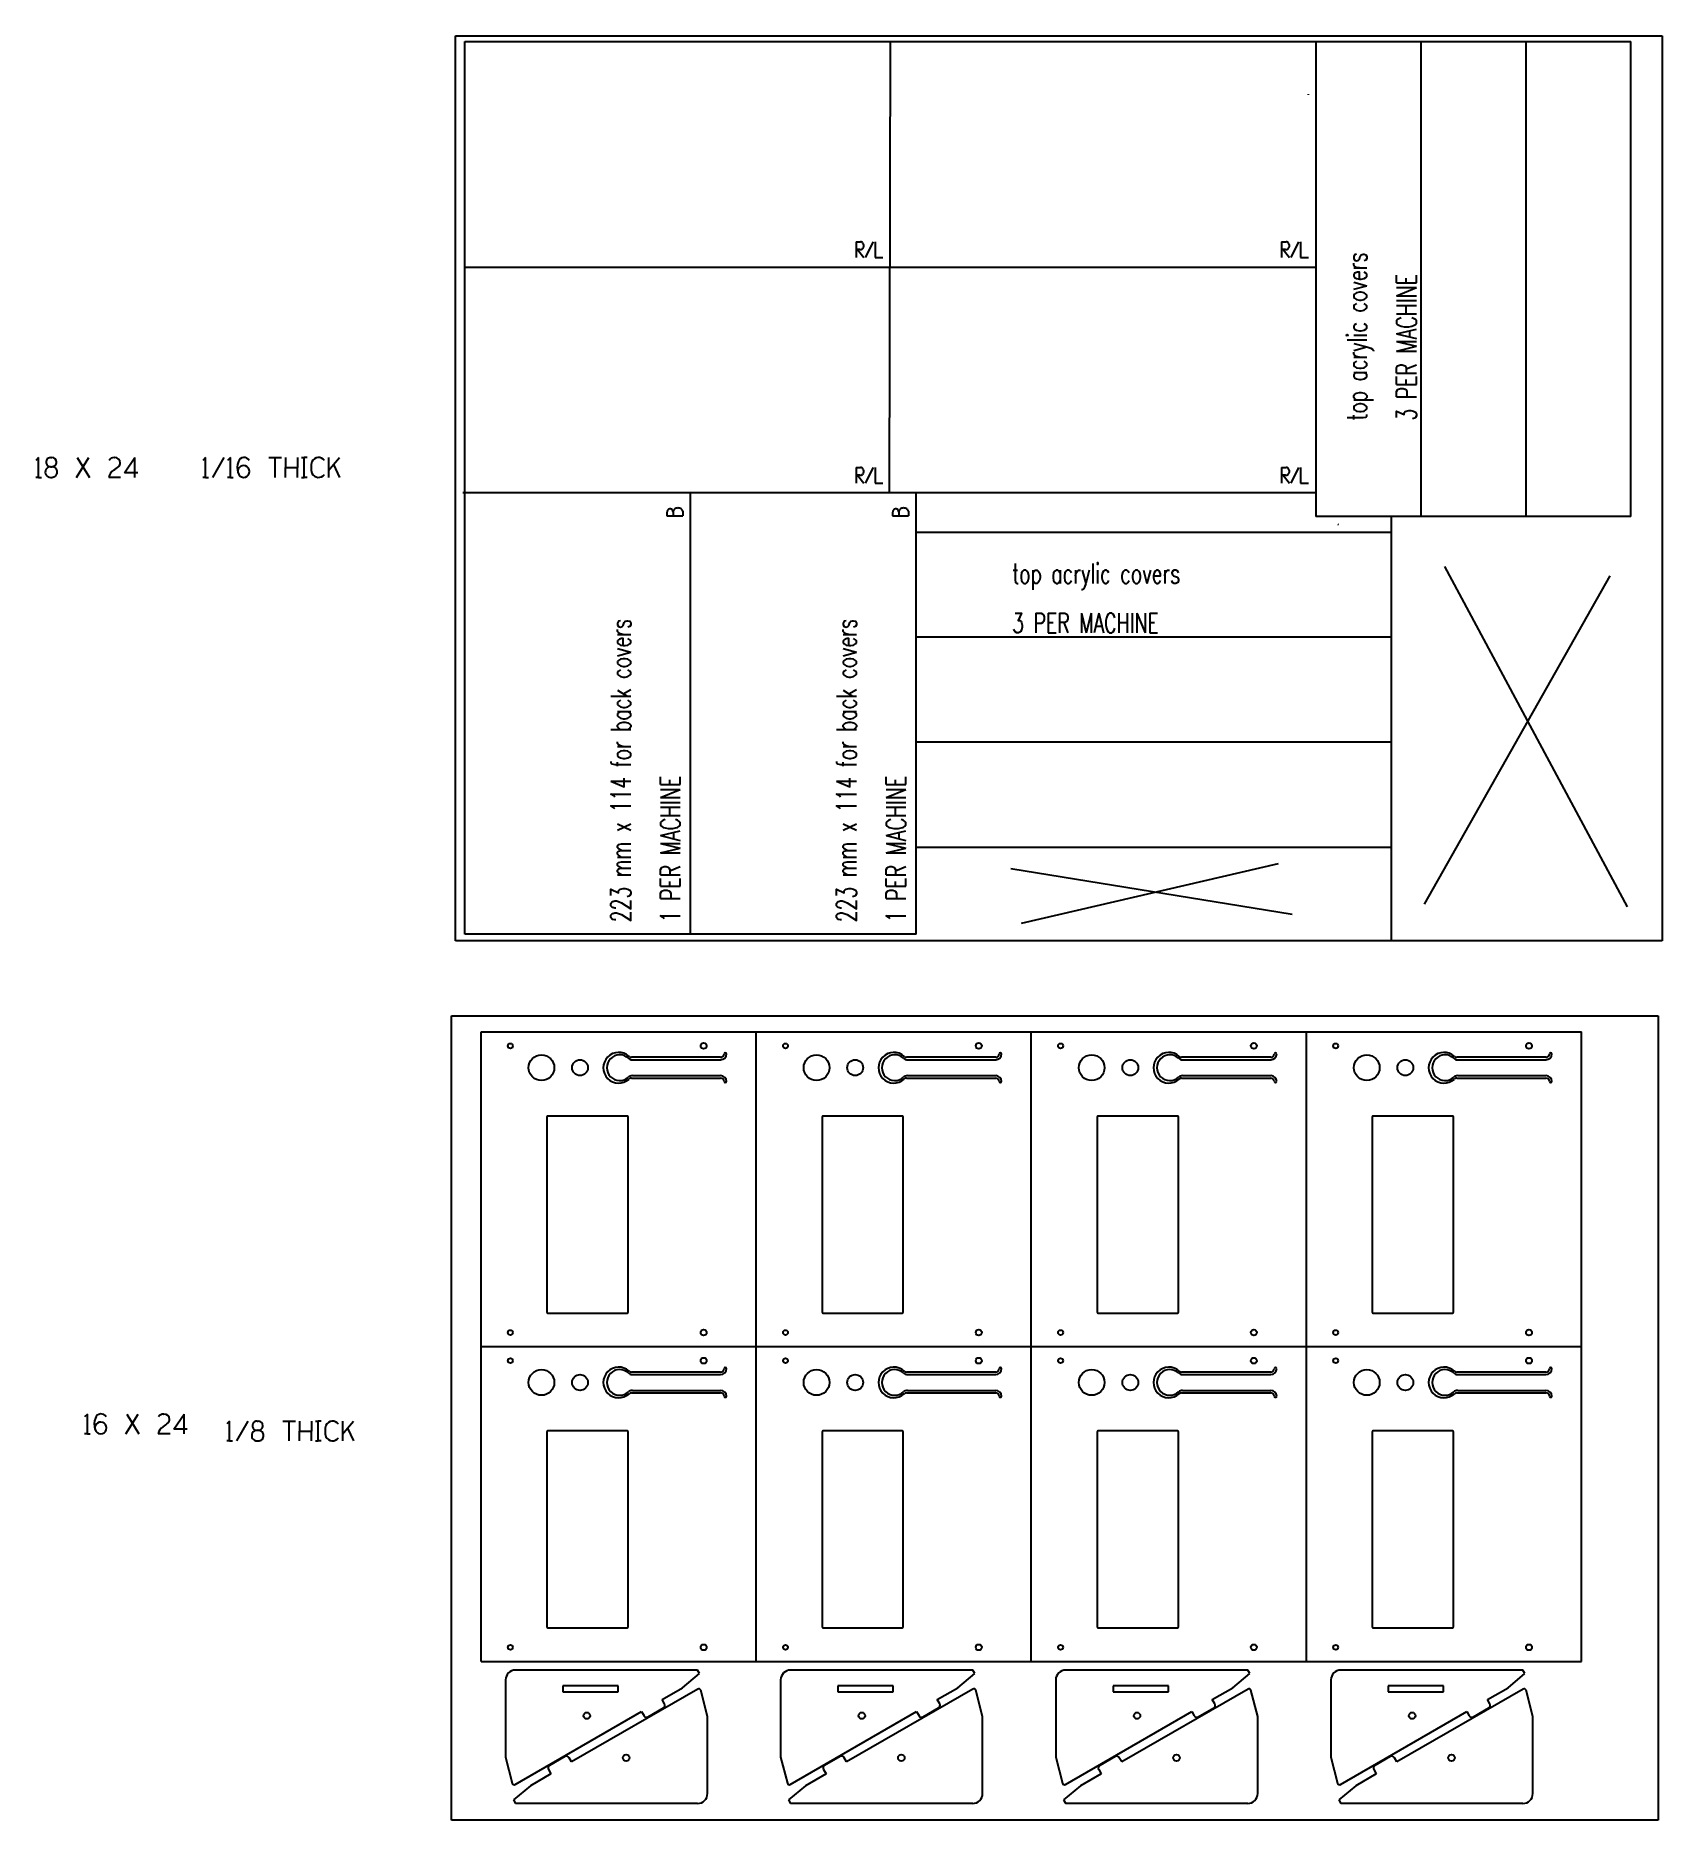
# Model space of a CAD drawing. Header units: inches. Extents: x 1093 to 1915, y 476 to 1377.
import ezdxf

# ---------------------------------------------------------------- set-up
doc = ezdxf.new("R2010")
doc.units = ezdxf.units.IN
doc.header["$MEASUREMENT"] = 0
doc.linetypes.add('Continuous2', pattern=[0])
doc.layers.add('68351 TABLE', color=1, linetype='Continuous')
doc.styles.add('MCStick_A0.700000_S0.000000', font='Simplex', dxfattribs={"width": 0.7})

msp = doc.modelspace()

# ---------------------------------------------------------------- linework, layer by layer
at = {"color": 5, "linetype": 'Continuous2', "lineweight": -3, "true_color": 0x0000ff}
for p, q in [((1524.3, 1146.23), (1524.8, 1374.23)), ((1309.8, 1260.23), (1739.8, 1260.23)), ((1423.8, 923.23), (1423.8, 1146.23))]:
    msp.add_line(p, q, dxfattribs=at)
at = {"color": 2, "linetype": 'Continuous2', "lineweight": -3, "true_color": 0xffff00}
for p, q in [((1094.43, 1164.04), (1093, 1162.61)), ((1094.43, 1154.04), (1094.43, 1164.04)), ((1100.53, 1164.04), (1101.18, 1164.04)), ((1113.57, 1154.04), (1119.78, 1164.04)), ((1114, 1164.04), (1120.21, 1154.04)), ((1132.62, 1164.04), (1132.84, 1164.04)), ((1137.91, 1156.4), (1143.08, 1164.04)), ((1143.08, 1154.04), (1143.08, 1164.04)), ((1178.83, 1164.04), (1177.41, 1162.61)), ((1178.83, 1154.04), (1178.83, 1164.04)), ((1187.98, 1164.04), (1182.26, 1154.04)), ((1191.41, 1164.04), (1189.98, 1162.61)), ((1191.41, 1154.04), (1191.41, 1164.04)), ((1210.78, 1164.04), (1213.97, 1164.04)), ((1213.97, 1154.04), (1213.97, 1164.04)), ((1213.97, 1164.04), (1217.17, 1164.04)), ((1219.17, 1164.04), (1219.17, 1159.04)), ((1225.24, 1164.04), (1225.24, 1159.04)), ((1227.24, 1164.04), (1228.67, 1164.04)), ((1228.67, 1154.04), (1228.67, 1164.04)), ((1230.1, 1164.04), (1228.67, 1164.04)), ((1240.91, 1164.04), (1240.91, 1157.51)), ((1243.43, 1160.45), (1246.5, 1164.04)), ((1094.43, 1154.04), (1093, 1154.04)), ((1094.43, 1154.04), (1095.86, 1154.04)), ((1100.53, 1159.4), (1101.18, 1159.4)), ((1100.53, 1154.04), (1101.18, 1154.04)), ((1135.91, 1154.04), (1129.93, 1154.04)), ((1144.55, 1156.4), (1137.91, 1156.4)), ((1178.83, 1154.04), (1177.41, 1154.04)), ((1178.83, 1154.04), (1180.26, 1154.04)), ((1191.41, 1154.04), (1189.98, 1154.04)), ((1191.41, 1154.04), (1192.83, 1154.04)), ((1219.17, 1159.04), (1225.24, 1159.04)), ((1219.17, 1154.04), (1219.17, 1159.04)), ((1225.24, 1154.04), (1225.24, 1159.04)), ((1227.24, 1154.04), (1228.67, 1154.04)), ((1230.1, 1154.04), (1228.67, 1154.04)), ((1240.91, 1157.51), (1243.43, 1160.45)), ((1240.91, 1157.51), (1240.91, 1154.04)), ((1243.43, 1160.45), (1246.5, 1154.04)), ((1804.78, 1109.05), (1897.06, 937.05)), ((1794.63, 938.5), (1888.36, 1104.22)), ((1585.67, 956.38), (1727.83, 933.39)), ((1591, 928.8), (1720.79, 959.05)), ((1303.14, 882.02), (1912.74, 882.02)), ((1303.14, 475.62), (1303.14, 882.02)), ((1912.74, 882.02), (1912.74, 475.62)), ((1119.16, 680.86), (1117.73, 679.43)), ((1119.16, 670.86), (1119.16, 680.86)), ((1138.54, 670.86), (1144.75, 680.86)), ((1138.96, 680.86), (1145.18, 670.86)), ((1157.58, 680.86), (1157.8, 680.86)), ((1162.87, 673.22), (1168.05, 680.86)), ((1168.05, 670.86), (1168.05, 680.86)), ((1190.99, 677.27), (1189.56, 675.84)), ((1190.99, 667.27), (1190.99, 677.27)), ((1200.13, 677.27), (1194.42, 667.27)), ((1204.81, 677.27), (1205.45, 677.27)), ((1217.85, 677.27), (1221.04, 677.27)), ((1221.04, 667.27), (1221.04, 677.27)), ((1221.04, 677.27), (1224.24, 677.27)), ((1226.24, 677.27), (1226.24, 672.27)), ((1232.31, 677.27), (1232.31, 672.27)), ((1234.31, 677.27), (1235.74, 677.27)), ((1235.74, 667.27), (1235.74, 677.27)), ((1237.17, 677.27), (1235.74, 677.27)), ((1247.97, 677.27), (1247.97, 670.75)), ((1250.49, 673.69), (1253.57, 677.27)), ((1119.16, 670.86), (1117.73, 670.86)), ((1119.16, 670.86), (1120.59, 670.86)), ((1160.87, 670.86), (1154.89, 670.86)), ((1169.51, 673.22), (1162.87, 673.22)), ((1190.99, 667.27), (1189.56, 667.27)), ((1190.99, 667.27), (1192.42, 667.27)), ((1204.81, 672.63), (1205.45, 672.63)), ((1204.81, 667.27), (1205.45, 667.27)), ((1226.24, 672.27), (1232.31, 672.27)), ((1226.24, 667.27), (1226.24, 672.27)), ((1232.31, 667.27), (1232.31, 672.27)), ((1234.31, 667.27), (1235.74, 667.27)), ((1237.17, 667.27), (1235.74, 667.27)), ((1247.97, 670.75), (1250.49, 673.69)), ((1247.97, 670.75), (1247.97, 667.27)), ((1250.49, 673.69), (1253.57, 667.27)), ((1912.74, 475.62), (1303.14, 475.62))]:
    msp.add_line(p, q, dxfattribs=at)
at = {"color": 1, "linetype": 'Continuous2', "lineweight": -3, "true_color": 0xff0000}
msp.add_line((1537.8, 923.23), (1537.8, 1146.23), dxfattribs=at)
at = {"color": 3, "linetype": 'Continuous2', "lineweight": -3, "true_color": 0x00ff00}
for p, q in [((1419.89, 1136.93), (1419.92, 1134.58)), ((1533.89, 1136.93), (1533.92, 1134.58))]:
    msp.add_line(p, q, dxfattribs=at)
at = {"color": 2, "linetype": 'Continuous2', "lineweight": -3, "true_color": 0xffff00}
for centre, radius, start, end in [((1100.53, 1161.72), 2.32, 117.5491, 270), ((1100.53, 1161.72), 2.32, 90, 117.5491), ((1101.18, 1161.72), 2.32, 0, 90), ((1132.62, 1161.18), 2.86, 90, 150), ((1132.84, 1161.18), 2.86, 2.57598, 90), ((1198.23, 1161.09), 2.97, 29.30745, 162.098), ((1235.92, 1160.38), 3.68, 35.68003, 155.61317), ((1100.53, 1156.72), 2.68, 90.00001, 214.6857), ((1100.53, 1156.72), 2.68, 214.6857, 270), ((1101.18, 1161.72), 2.32, 270, 0.00001), ((1101.18, 1156.72), 2.68, 0, 90.00001), ((1101.18, 1156.72), 2.68, 270, 0.00001), ((1134.7, 1153.37), 4.82, 118.7445, 172.04499), ((1119.51, 1177.53), 23.73, 302.86892, 310.61461), ((1132.84, 1161.44), 2.86, 317.7751, 357.42418), ((1203.74, 1158.86), 8.91, 159.29413, 196.70587), ((1198.09, 1157), 2.97, 342.26611, 193.73389), ((1198.09, 1157.01), 2.97, 193.90202, 342.09798), ((1241.01, 1159.04), 8.91, 161.29413, 198.70587), ((1235.92, 1157.7), 3.68, 204.38684, 324.32), ((1131.49, 675.68), 8.91, 159.29413, 196.70587), ((1125.85, 673.83), 2.97, 342.26611, 193.73389), ((1125.99, 677.92), 2.97, 29.30745, 162.098), ((1157.58, 678.01), 2.86, 90, 150), ((1144.47, 694.35), 23.73, 302.86892, 310.61461), ((1157.8, 678.01), 2.86, 2.57598, 90), ((1157.8, 678.26), 2.86, 317.7751, 357.42418), ((1204.81, 674.95), 2.32, 117.5491, 270), ((1204.81, 674.95), 2.32, 90, 117.5491), ((1205.45, 674.95), 2.32, 0, 90), ((1242.99, 673.61), 3.68, 35.68003, 155.61317), ((1125.85, 673.84), 2.97, 193.90202, 342.09798), ((1159.67, 670.2), 4.82, 118.7445, 172.04499), ((1204.81, 669.95), 2.68, 90.00001, 214.6857), ((1204.81, 669.95), 2.68, 214.6857, 270), ((1205.45, 674.95), 2.32, 270, 0.00001), ((1205.45, 669.95), 2.68, 0, 90.00001), ((1205.45, 669.95), 2.68, 270, 0.00001), ((1248.08, 672.27), 8.91, 161.29413, 198.70587), ((1242.99, 670.93), 3.68, 204.38684, 324.32)]:
    msp.add_arc(centre, radius, start, end, dxfattribs=at)
at = {"layer": '68351 TABLE', "color": 2, "linetype": 'Continuous2', "lineweight": -3, "true_color": 0xffff00}
for p, q in [((1305.17, 1377.14), (1914.77, 1377.14)), ((1305.17, 919.94), (1305.17, 1377.14)), ((1914.77, 1377.14), (1914.77, 919.94)), ((1914.77, 919.94), (1305.17, 919.94))]:
    msp.add_line(p, q, dxfattribs=at)
at = {"layer": '68351 TABLE', "color": 1, "linetype": 'Continuous2', "lineweight": -3, "true_color": 0xff0000}
for p, q in [((1309.8, 923.23), (1309.8, 1374.23)), ((1309.8, 1374.23), (1898.8, 1374.23)), ((1898.8, 1134.23), (1898.8, 1374.23)), ((1739.8, 1146.23), (1308.8, 1146.23)), ((1898.8, 1134.23), (1739.8, 1134.23)), ((1777.8, 1134.23), (1777.8, 919.94)), ((1537.8, 923.23), (1309.8, 923.23)), ((1318.01, 873.91), (1873.96, 873.91)), ((1318.01, 555.91), (1318.01, 873.91)), ((1457, 555.91), (1457, 873.91)), ((1595.98, 555.91), (1595.98, 873.91)), ((1734.97, 555.91), (1734.97, 873.91)), ((1873.96, 555.91), (1873.96, 873.91)), ((1318.01, 714.91), (1873.96, 714.91)), ((1318.01, 555.91), (1873.96, 555.91)), ((1427.38, 551.55), (1335.38, 551.55)), ((1428.41, 549.77), (1427.38, 551.55)), ((1566.36, 551.55), (1474.36, 551.55)), ((1567.39, 549.77), (1566.36, 551.55)), ((1705.35, 551.55), (1613.35, 551.55)), ((1706.38, 549.77), (1705.35, 551.55)), ((1844.34, 551.55), (1752.34, 551.55)), ((1845.37, 549.77), (1844.34, 551.55)), ((1330.38, 546.55), (1330.38, 507.55)), ((1427.5, 541.93), (1363.69, 505.08)), ((1409.46, 536.59), (1419.85, 542.59)), ((1419.85, 542.59), (1428.41, 549.77)), ((1432.38, 528.12), (1428.97, 541.31)), ((1469.36, 546.55), (1469.36, 507.55)), ((1566.49, 541.93), (1502.67, 505.08)), ((1548.44, 536.59), (1558.84, 542.59)), ((1558.84, 542.59), (1567.39, 549.77)), ((1571.36, 528.12), (1567.95, 541.31)), ((1608.35, 546.55), (1608.35, 507.55)), ((1705.47, 541.93), (1641.66, 505.08)), ((1687.43, 536.59), (1697.82, 542.59)), ((1697.82, 542.59), (1706.38, 549.77)), ((1710.35, 528.12), (1706.94, 541.31)), ((1747.34, 546.55), (1747.34, 507.55)), ((1844.46, 541.93), (1780.65, 505.08)), ((1826.42, 536.59), (1836.81, 542.59)), ((1836.81, 542.59), (1845.37, 549.77)), ((1849.34, 528.12), (1845.93, 541.31)), ((1402.36, 527.87), (1410.16, 532.37)), ((1410.71, 534.42), (1409.46, 536.59)), ((1541.35, 527.87), (1549.14, 532.37)), ((1549.69, 534.42), (1548.44, 536.59)), ((1680.34, 527.87), (1688.13, 532.37)), ((1688.68, 534.42), (1687.43, 536.59)), ((1819.32, 527.87), (1827.12, 532.37)), ((1827.67, 534.42), (1826.42, 536.59)), ((1335.25, 493.74), (1399.07, 530.59)), ((1399.07, 530.59), (1400.32, 528.42)), ((1432.38, 489.12), (1432.38, 528.12)), ((1474.24, 493.74), (1538.05, 530.59)), ((1538.05, 530.59), (1539.3, 528.42)), ((1571.36, 489.12), (1571.36, 528.12)), ((1613.23, 493.74), (1677.04, 530.59)), ((1677.04, 530.59), (1678.29, 528.42)), ((1710.35, 489.12), (1710.35, 528.12)), ((1752.21, 493.74), (1816.02, 530.59)), ((1816.02, 530.59), (1817.27, 528.42)), ((1849.34, 489.12), (1849.34, 528.12)), ((1330.38, 507.55), (1333.78, 494.36)), ((1360.39, 507.8), (1352.59, 503.3)), ((1363.69, 505.08), (1362.44, 507.25)), ((1469.36, 507.55), (1472.77, 494.36)), ((1499.37, 507.8), (1491.58, 503.3)), ((1502.67, 505.08), (1501.42, 507.25)), ((1608.35, 507.55), (1611.76, 494.36)), ((1638.36, 507.8), (1630.57, 503.3)), ((1641.66, 505.08), (1640.41, 507.25)), ((1747.34, 507.55), (1750.74, 494.36)), ((1777.35, 507.8), (1769.55, 503.3)), ((1780.65, 505.08), (1779.4, 507.25)), ((1353.29, 499.08), (1342.9, 493.08)), ((1352.04, 501.25), (1353.29, 499.08)), ((1492.28, 499.08), (1481.89, 493.08)), ((1491.03, 501.25), (1492.28, 499.08)), ((1631.27, 499.08), (1620.87, 493.08)), ((1630.02, 501.25), (1631.27, 499.08)), ((1770.25, 499.08), (1759.86, 493.08)), ((1769, 501.25), (1770.25, 499.08)), ((1342.9, 493.08), (1334.35, 485.91)), ((1481.89, 493.08), (1473.33, 485.91)), ((1620.87, 493.08), (1612.32, 485.91)), ((1759.86, 493.08), (1751.3, 485.91)), ((1334.35, 485.91), (1335.38, 484.12)), ((1427.38, 484.12), (1335.38, 484.12)), ((1473.33, 485.91), (1474.36, 484.12)), ((1566.36, 484.12), (1474.36, 484.12)), ((1612.32, 485.91), (1613.35, 484.12)), ((1705.35, 484.12), (1613.35, 484.12)), ((1751.3, 485.91), (1752.34, 484.12)), ((1844.34, 484.12), (1752.34, 484.12))]:
    msp.add_line(p, q, dxfattribs=at)
at = {"layer": '68351 TABLE', "color": 5, "linetype": 'Continuous2', "lineweight": -3, "true_color": 0x0000ff}
for p, q in [((1739.8, 1374.23), (1739.8, 1134.23)), ((1792.8, 1374.23), (1792.8, 1134.23)), ((1845.8, 1374.23), (1845.8, 1134.23)), ((1777.8, 1126.23), (1537.8, 1126.23)), ((1777.8, 1073.23), (1537.8, 1073.23)), ((1777.8, 1020.23), (1537.8, 1020.23)), ((1537.8, 967.23), (1777.8, 967.23)), ((1439, 861.06), (1393.93, 861.06)), ((1394.43, 859.81), (1439, 859.81)), ((1577.98, 861.06), (1532.92, 861.06)), ((1533.42, 859.81), (1577.98, 859.81)), ((1716.97, 861.06), (1671.91, 861.06)), ((1672.41, 859.81), (1716.97, 859.81)), ((1855.96, 861.06), (1810.89, 861.06)), ((1811.39, 859.81), (1855.96, 859.81)), ((1393.93, 850.56), (1439, 850.56)), ((1394.43, 851.81), (1439, 851.81)), ((1532.92, 850.56), (1577.98, 850.56)), ((1533.42, 851.81), (1577.98, 851.81)), ((1671.91, 850.56), (1716.97, 850.56)), ((1672.41, 851.81), (1716.97, 851.81)), ((1810.89, 850.56), (1855.96, 850.56)), ((1811.39, 851.81), (1855.96, 851.81)), ((1351.31, 830.91), (1351.31, 732.31)), ((1391.81, 831.41), (1351.81, 831.41)), ((1392.31, 732.31), (1392.31, 830.91)), ((1490.3, 830.91), (1490.3, 732.31)), ((1530.8, 831.41), (1490.8, 831.41)), ((1531.3, 732.31), (1531.3, 830.91)), ((1629.28, 830.91), (1629.28, 732.31)), ((1669.78, 831.41), (1629.78, 831.41)), ((1670.28, 732.31), (1670.28, 830.91)), ((1768.27, 830.91), (1768.27, 732.31)), ((1808.77, 831.41), (1768.77, 831.41)), ((1809.27, 732.31), (1809.27, 830.91)), ((1351.81, 731.81), (1391.81, 731.81)), ((1490.8, 731.81), (1530.8, 731.81)), ((1629.78, 731.81), (1669.78, 731.81)), ((1768.77, 731.81), (1808.77, 731.81)), ((1439, 702.06), (1393.93, 702.06)), ((1394.43, 700.81), (1439, 700.81)), ((1577.98, 702.06), (1532.92, 702.06)), ((1533.42, 700.81), (1577.98, 700.81)), ((1716.97, 702.06), (1671.91, 702.06)), ((1672.41, 700.81), (1716.97, 700.81)), ((1855.96, 702.06), (1810.89, 702.06)), ((1811.39, 700.81), (1855.96, 700.81)), ((1393.93, 691.56), (1439, 691.56)), ((1394.43, 692.81), (1439, 692.81)), ((1532.92, 691.56), (1577.98, 691.56)), ((1533.42, 692.81), (1577.98, 692.81)), ((1671.91, 691.56), (1716.97, 691.56)), ((1672.41, 692.81), (1716.97, 692.81)), ((1810.89, 691.56), (1855.96, 691.56)), ((1811.39, 692.81), (1855.96, 692.81)), ((1351.31, 671.91), (1351.31, 573.31)), ((1391.81, 672.41), (1351.81, 672.41)), ((1392.31, 573.31), (1392.31, 671.91)), ((1490.3, 671.91), (1490.3, 573.31)), ((1530.8, 672.41), (1490.8, 672.41)), ((1531.3, 573.31), (1531.3, 671.91)), ((1629.28, 671.91), (1629.28, 573.31)), ((1669.78, 672.41), (1629.78, 672.41)), ((1670.28, 573.31), (1670.28, 671.91)), ((1768.27, 671.91), (1768.27, 573.31)), ((1808.77, 672.41), (1768.77, 672.41)), ((1809.27, 573.31), (1809.27, 671.91)), ((1351.81, 572.81), (1391.81, 572.81)), ((1490.8, 572.81), (1530.8, 572.81)), ((1629.78, 572.81), (1669.78, 572.81)), ((1768.77, 572.81), (1808.77, 572.81)), ((1387.29, 543.55), (1359.29, 543.55)), ((1359.29, 543.55), (1359.29, 540.49)), ((1387.29, 540.49), (1387.29, 543.55)), ((1498.27, 543.55), (1498.27, 540.49)), ((1526.27, 543.55), (1498.27, 543.55)), ((1526.27, 540.49), (1526.27, 543.55)), ((1637.26, 543.55), (1637.26, 540.49)), ((1665.26, 543.55), (1637.26, 543.55)), ((1665.26, 540.49), (1665.26, 543.55)), ((1776.25, 543.55), (1776.25, 540.49)), ((1804.25, 543.55), (1776.25, 543.55)), ((1804.25, 540.49), (1804.25, 543.55)), ((1359.29, 540.49), (1387.29, 540.49)), ((1498.27, 540.49), (1526.27, 540.49)), ((1637.26, 540.49), (1665.26, 540.49)), ((1776.25, 540.49), (1804.25, 540.49))]:
    msp.add_line(p, q, dxfattribs=at)
at = {"layer": '68351 TABLE', "color": 3, "linetype": 'Continuous2', "lineweight": -3, "true_color": 0x00ff00}
for p, q in [((1735.92, 1347.55), (1735.89, 1347.21)), ((1507.42, 1273.06), (1509.43, 1273.06)), ((1507.42, 1273.06), (1507.42, 1265.06)), ((1509.43, 1273.06), (1509.77, 1273.02)), ((1510.1, 1272.94), (1509.77, 1273.02)), ((1510.41, 1272.79), (1510.1, 1272.94)), ((1510.7, 1272.6), (1510.41, 1272.79)), ((1510.95, 1272.33), (1510.7, 1272.6)), ((1511.15, 1272.06), (1510.95, 1272.33)), ((1511.29, 1271.75), (1511.15, 1272.06)), ((1511.39, 1271.4), (1511.29, 1271.75)), ((1511.42, 1271.06), (1511.39, 1271.4)), ((1512.22, 1265.06), (1516.22, 1273.06)), ((1517.02, 1273.06), (1517.02, 1265.06)), ((1722.42, 1273.06), (1724.43, 1273.06)), ((1722.42, 1273.06), (1722.42, 1265.06)), ((1724.43, 1273.06), (1724.77, 1273.02)), ((1725.1, 1272.94), (1724.77, 1273.02)), ((1725.41, 1272.79), (1725.1, 1272.94)), ((1725.7, 1272.6), (1725.41, 1272.79)), ((1725.95, 1272.33), (1725.7, 1272.6)), ((1726.15, 1272.06), (1725.95, 1272.33)), ((1726.29, 1271.75), (1726.15, 1272.06)), ((1726.39, 1271.4), (1726.29, 1271.75)), ((1726.42, 1271.06), (1726.39, 1271.4)), ((1727.22, 1265.06), (1731.22, 1273.06)), ((1732.02, 1273.06), (1732.02, 1265.06)), ((1509.41, 1269.06), (1507.42, 1269.06)), ((1508.22, 1269.06), (1511.42, 1265.06)), ((1509.41, 1269.06), (1509.77, 1269.1)), ((1509.77, 1269.1), (1510.1, 1269.17)), ((1510.1, 1269.17), (1510.41, 1269.33)), ((1510.41, 1269.33), (1510.7, 1269.52)), ((1510.7, 1269.52), (1510.95, 1269.79)), ((1510.95, 1269.79), (1511.15, 1270.06)), ((1511.15, 1270.06), (1511.29, 1270.37)), ((1511.29, 1270.37), (1511.39, 1270.71)), ((1511.39, 1270.71), (1511.42, 1271.06)), ((1517.02, 1265.06), (1521.02, 1265.06)), ((1724.41, 1269.06), (1722.42, 1269.06)), ((1723.22, 1269.06), (1726.42, 1265.06)), ((1724.41, 1269.06), (1724.77, 1269.1)), ((1724.77, 1269.1), (1725.1, 1269.17)), ((1725.1, 1269.17), (1725.41, 1269.33)), ((1725.41, 1269.33), (1725.7, 1269.52)), ((1725.7, 1269.52), (1725.95, 1269.79)), ((1725.95, 1269.79), (1726.15, 1270.06)), ((1726.15, 1270.06), (1726.29, 1270.37)), ((1726.29, 1270.37), (1726.39, 1270.71)), ((1726.39, 1270.71), (1726.42, 1271.06)), ((1732.02, 1265.06), (1736.02, 1265.06)), ((1507.42, 1159.06), (1509.43, 1159.06)), ((1507.42, 1159.06), (1507.42, 1151.06)), ((1509.41, 1155.06), (1507.42, 1155.06)), ((1508.22, 1155.06), (1511.42, 1151.06)), ((1509.41, 1155.06), (1509.77, 1155.1)), ((1509.43, 1159.06), (1509.77, 1159.02)), ((1510.1, 1158.94), (1509.77, 1159.02)), ((1509.77, 1155.1), (1510.1, 1155.17)), ((1510.41, 1158.79), (1510.1, 1158.94)), ((1510.1, 1155.17), (1510.41, 1155.33)), ((1510.7, 1158.6), (1510.41, 1158.79)), ((1510.41, 1155.33), (1510.7, 1155.52)), ((1510.95, 1158.33), (1510.7, 1158.6)), ((1510.7, 1155.52), (1510.95, 1155.79)), ((1511.15, 1158.06), (1510.95, 1158.33)), ((1510.95, 1155.79), (1511.15, 1156.06)), ((1511.29, 1157.75), (1511.15, 1158.06)), ((1511.15, 1156.06), (1511.29, 1156.37)), ((1511.39, 1157.4), (1511.29, 1157.75)), ((1511.29, 1156.37), (1511.39, 1156.71)), ((1511.42, 1157.06), (1511.39, 1157.4)), ((1511.39, 1156.71), (1511.42, 1157.06)), ((1512.22, 1151.06), (1516.22, 1159.06)), ((1517.02, 1159.06), (1517.02, 1151.06)), ((1722.42, 1159.06), (1724.43, 1159.06)), ((1722.42, 1159.06), (1722.42, 1151.06)), ((1724.41, 1155.06), (1722.42, 1155.06)), ((1723.22, 1155.06), (1726.42, 1151.06)), ((1724.41, 1155.06), (1724.77, 1155.1)), ((1724.43, 1159.06), (1724.77, 1159.02)), ((1725.1, 1158.94), (1724.77, 1159.02)), ((1724.77, 1155.1), (1725.1, 1155.17)), ((1725.41, 1158.79), (1725.1, 1158.94)), ((1725.1, 1155.17), (1725.41, 1155.33)), ((1725.7, 1158.6), (1725.41, 1158.79)), ((1725.41, 1155.33), (1725.7, 1155.52)), ((1725.95, 1158.33), (1725.7, 1158.6)), ((1725.7, 1155.52), (1725.95, 1155.79)), ((1726.15, 1158.06), (1725.95, 1158.33)), ((1725.95, 1155.79), (1726.15, 1156.06)), ((1726.29, 1157.75), (1726.15, 1158.06)), ((1726.15, 1156.06), (1726.29, 1156.37)), ((1726.39, 1157.4), (1726.29, 1157.75)), ((1726.29, 1156.37), (1726.39, 1156.71)), ((1726.42, 1157.06), (1726.39, 1157.4)), ((1726.39, 1156.71), (1726.42, 1157.06)), ((1727.22, 1151.06), (1731.22, 1159.06)), ((1732.02, 1159.06), (1732.02, 1151.06)), ((1517.02, 1151.06), (1521.02, 1151.06)), ((1732.02, 1151.06), (1736.02, 1151.06)), ((1411.96, 1136.66), (1411.92, 1136.37)), ((1411.92, 1136.37), (1411.92, 1134.58)), ((1412, 1136.96), (1411.96, 1136.66)), ((1412.12, 1137.24), (1412, 1136.96)), ((1412.27, 1137.5), (1412.12, 1137.24)), ((1412.46, 1137.72), (1412.27, 1137.5)), ((1412.69, 1137.9), (1412.46, 1137.72)), ((1412.96, 1138.03), (1412.69, 1137.9)), ((1413.19, 1138.11), (1412.96, 1138.03)), ((1413.46, 1138.14), (1413.19, 1138.11)), ((1413.77, 1138.11), (1413.46, 1138.14)), ((1414, 1138.03), (1413.77, 1138.11)), ((1414.27, 1137.9), (1414, 1138.03)), ((1414.5, 1137.72), (1414.27, 1137.9)), ((1414.69, 1137.5), (1414.5, 1137.72)), ((1414.85, 1137.24), (1414.69, 1137.5)), ((1414.96, 1136.96), (1414.85, 1137.24)), ((1415.04, 1136.57), (1414.96, 1136.96)), ((1415.08, 1136.93), (1415.04, 1136.57)), ((1415.04, 1136.59), (1415.04, 1134.58)), ((1415.19, 1137.26), (1415.08, 1136.93)), ((1415.39, 1137.57), (1415.19, 1137.26)), ((1415.62, 1137.86), (1415.39, 1137.57)), ((1415.92, 1138.11), (1415.62, 1137.86)), ((1416.27, 1138.31), (1415.92, 1138.11)), ((1416.65, 1138.45), (1416.27, 1138.31)), ((1417.04, 1138.55), (1416.65, 1138.45)), ((1417.46, 1138.58), (1417.04, 1138.55)), ((1417.92, 1138.55), (1417.46, 1138.58)), ((1418.31, 1138.45), (1417.92, 1138.55)), ((1418.69, 1138.31), (1418.31, 1138.45)), ((1419.04, 1138.11), (1418.69, 1138.31)), ((1419.35, 1137.86), (1419.04, 1138.11)), ((1419.58, 1137.57), (1419.35, 1137.86)), ((1419.77, 1137.26), (1419.58, 1137.57)), ((1419.89, 1136.93), (1419.77, 1137.26)), ((1525.96, 1136.66), (1525.92, 1136.37)), ((1525.92, 1136.37), (1525.92, 1134.58)), ((1526, 1136.96), (1525.96, 1136.66)), ((1526.12, 1137.24), (1526, 1136.96)), ((1526.27, 1137.5), (1526.12, 1137.24)), ((1526.46, 1137.72), (1526.27, 1137.5)), ((1526.69, 1137.9), (1526.46, 1137.72)), ((1526.96, 1138.03), (1526.69, 1137.9)), ((1527.19, 1138.11), (1526.96, 1138.03)), ((1527.46, 1138.14), (1527.19, 1138.11)), ((1527.77, 1138.11), (1527.46, 1138.14)), ((1528, 1138.03), (1527.77, 1138.11)), ((1528.27, 1137.9), (1528, 1138.03)), ((1528.5, 1137.72), (1528.27, 1137.9)), ((1528.69, 1137.5), (1528.5, 1137.72)), ((1528.85, 1137.24), (1528.69, 1137.5)), ((1528.96, 1136.96), (1528.85, 1137.24)), ((1529.04, 1136.57), (1528.96, 1136.96)), ((1529.08, 1136.93), (1529.04, 1136.57)), ((1529.04, 1136.59), (1529.04, 1134.58)), ((1529.19, 1137.26), (1529.08, 1136.93)), ((1529.39, 1137.57), (1529.19, 1137.26)), ((1529.62, 1137.86), (1529.39, 1137.57)), ((1529.92, 1138.11), (1529.62, 1137.86)), ((1530.27, 1138.31), (1529.92, 1138.11)), ((1530.65, 1138.45), (1530.27, 1138.31)), ((1531.04, 1138.55), (1530.65, 1138.45)), ((1531.46, 1138.58), (1531.04, 1138.55)), ((1531.92, 1138.55), (1531.46, 1138.58)), ((1532.31, 1138.45), (1531.92, 1138.55)), ((1532.69, 1138.31), (1532.31, 1138.45)), ((1533.04, 1138.11), (1532.69, 1138.31)), ((1533.35, 1137.86), (1533.04, 1138.11)), ((1533.58, 1137.57), (1533.35, 1137.86)), ((1533.77, 1137.26), (1533.58, 1137.57)), ((1533.89, 1136.93), (1533.77, 1137.26)), ((1411.92, 1134.58), (1419.92, 1134.58)), ((1525.92, 1134.58), (1533.92, 1134.58)), ((1751.12, 1130.1), (1750.78, 1130.14))]:
    msp.add_line(p, q, dxfattribs=at)
at = {"layer": '68351 TABLE', "color": 5, "linetype": 'Continuous2', "lineweight": -3, "true_color": 0x0000ff}
for centre, radius in [((1332.81, 866.81), 1.25), ((1430.45, 866.81), 1.5), ((1471.8, 866.81), 1.25), ((1569.43, 866.81), 1.5), ((1610.78, 866.81), 1.25), ((1708.42, 866.81), 1.5), ((1749.77, 866.81), 1.25), ((1847.41, 866.81), 1.5), ((1348.51, 855.81), 6.5), ((1368.01, 855.81), 4), ((1487.5, 855.81), 6.5), ((1507, 855.81), 4), ((1626.48, 855.81), 6.5), ((1645.98, 855.81), 4), ((1765.47, 855.81), 6.5), ((1784.97, 855.81), 4), ((1332.81, 722.01), 1.25), ((1430.45, 722.01), 1.5), ((1471.8, 722.01), 1.25), ((1569.43, 722.01), 1.5), ((1610.78, 722.01), 1.25), ((1708.42, 722.01), 1.5), ((1749.77, 722.01), 1.25), ((1847.41, 722.01), 1.5), ((1332.81, 707.81), 1.25), ((1348.51, 696.81), 6.5), ((1430.45, 707.81), 1.5), ((1471.8, 707.81), 1.25), ((1487.5, 696.81), 6.5), ((1569.43, 707.81), 1.5), ((1610.78, 707.81), 1.25), ((1626.48, 696.81), 6.5), ((1708.42, 707.81), 1.5), ((1749.77, 707.81), 1.25), ((1765.47, 696.81), 6.5), ((1847.41, 707.81), 1.5), ((1368.01, 696.81), 4), ((1507, 696.81), 4), ((1645.98, 696.81), 4), ((1784.97, 696.81), 4), ((1332.81, 563.01), 1.25), ((1430.45, 563.01), 1.5), ((1471.8, 563.01), 1.25), ((1569.43, 563.01), 1.5), ((1610.78, 563.01), 1.25), ((1708.42, 563.01), 1.5), ((1749.77, 563.01), 1.25), ((1847.41, 563.01), 1.5), ((1371.41, 528.48), 1.65), ((1510.4, 528.48), 1.65), ((1649.39, 528.48), 1.65), ((1788.37, 528.48), 1.65), ((1391.34, 507.19), 1.65), ((1530.32, 507.19), 1.65), ((1669.31, 507.19), 1.65), ((1808.3, 507.19), 1.65)]:
    msp.add_circle(centre, radius, dxfattribs=at)
for centre, radius, start, end in [((1387.51, 855.81), 7.75, 47.46311, 312.5369), ((1388.01, 855.81), 6.5, 47.4631, 312.5369), ((1394.43, 862.81), 3, 227.4631, 269.99996), ((1393.93, 862.81), 1.75, 227.46306, 270), ((1439, 862.81), 3, 270, 0), ((1439, 862.81), 1.75, 270, 0), ((1441.37, 862.68), 0.638, 11.64875, 168.35125), ((1526.5, 855.81), 7.75, 47.46311, 312.5369), ((1527, 855.81), 6.5, 47.4631, 312.5369), ((1533.42, 862.81), 3, 227.4631, 269.99996), ((1532.92, 862.81), 1.75, 227.46306, 270), ((1577.98, 862.81), 3, 270, 0), ((1577.98, 862.81), 1.75, 270, 0), ((1580.36, 862.68), 0.638, 11.64875, 168.35125), ((1665.48, 855.81), 7.75, 47.46311, 312.5369), ((1665.98, 855.81), 6.5, 47.4631, 312.5369), ((1672.41, 862.81), 3, 227.4631, 269.99996), ((1671.91, 862.81), 1.75, 227.46306, 270), ((1716.97, 862.81), 3, 270, 0), ((1716.97, 862.81), 1.75, 270, 0), ((1719.35, 862.68), 0.638, 11.64875, 168.35125), ((1804.47, 855.81), 7.75, 47.46311, 312.5369), ((1804.97, 855.81), 6.5, 47.4631, 312.5369), ((1811.39, 862.81), 3, 227.4631, 269.99996), ((1810.89, 862.81), 1.75, 227.46306, 270), ((1855.96, 862.81), 3, 270, 0), ((1855.96, 862.81), 1.75, 270, 0), ((1858.33, 862.68), 0.638, 11.64875, 168.35125), ((1394.43, 848.81), 3, 90, 132.5369), ((1393.93, 848.81), 1.75, 90, 132.5369), ((1439, 848.81), 3, 0, 90), ((1439, 848.81), 1.75, 0, 90), ((1441.37, 848.94), 0.638, 191.64882, 348.35132), ((1533.42, 848.81), 3, 90, 132.5369), ((1532.92, 848.81), 1.75, 90, 132.5369), ((1577.98, 848.81), 3, 0, 90), ((1577.98, 848.81), 1.75, 0, 90), ((1580.36, 848.94), 0.638, 191.64882, 348.35132), ((1672.41, 848.81), 3, 90, 132.5369), ((1671.91, 848.81), 1.75, 90, 132.5369), ((1716.97, 848.81), 3, 0, 90), ((1716.97, 848.81), 1.75, 0, 90), ((1719.35, 848.94), 0.638, 191.64882, 348.35132), ((1811.39, 848.81), 3, 90, 132.5369), ((1810.89, 848.81), 1.75, 90, 132.5369), ((1855.96, 848.81), 3, 0, 90), ((1855.96, 848.81), 1.75, 0, 90), ((1858.33, 848.94), 0.638, 191.64882, 348.35132), ((1351.81, 830.91), 0.5, 90, 180), ((1391.81, 830.91), 0.5, 0, 90), ((1490.8, 830.91), 0.5, 90, 180), ((1530.8, 830.91), 0.5, 0, 90), ((1629.78, 830.91), 0.5, 90, 180), ((1669.78, 830.91), 0.5, 0, 90), ((1768.77, 830.91), 0.5, 90, 180), ((1808.77, 830.91), 0.5, 0, 90), ((1351.81, 732.31), 0.5, 180, 270), ((1391.81, 732.31), 0.5, 270, 0), ((1490.8, 732.31), 0.5, 180, 270), ((1530.8, 732.31), 0.5, 270, 0), ((1629.78, 732.31), 0.5, 180, 270), ((1669.78, 732.31), 0.5, 270, 0), ((1768.77, 732.31), 0.5, 180, 270), ((1808.77, 732.31), 0.5, 270, 0), ((1387.51, 696.81), 7.75, 47.46311, 312.5369), ((1388.01, 696.81), 6.5, 47.4631, 312.5369), ((1439, 703.81), 3, 270, 0), ((1439, 703.81), 1.75, 270, 0), ((1441.37, 703.68), 0.638, 11.64875, 168.35125), ((1526.5, 696.81), 7.75, 47.46311, 312.5369), ((1527, 696.81), 6.5, 47.4631, 312.5369), ((1577.98, 703.81), 3, 270, 0), ((1577.98, 703.81), 1.75, 270, 0), ((1580.36, 703.68), 0.638, 11.64875, 168.35125), ((1665.48, 696.81), 7.75, 47.46311, 312.5369), ((1665.98, 696.81), 6.5, 47.4631, 312.5369), ((1716.97, 703.81), 3, 270, 0), ((1716.97, 703.81), 1.75, 270, 0), ((1719.35, 703.68), 0.638, 11.64875, 168.35125), ((1804.47, 696.81), 7.75, 47.46311, 312.5369), ((1804.97, 696.81), 6.5, 47.4631, 312.5369), ((1855.96, 703.81), 3, 270, 0), ((1855.96, 703.81), 1.75, 270, 0), ((1858.33, 703.68), 0.638, 11.64875, 168.35125), ((1394.43, 703.81), 3, 227.4631, 269.99996), ((1393.93, 703.81), 1.75, 227.46306, 270), ((1533.42, 703.81), 3, 227.4631, 269.99996), ((1532.92, 703.81), 1.75, 227.46306, 270), ((1672.41, 703.81), 3, 227.4631, 269.99996), ((1671.91, 703.81), 1.75, 227.46306, 270), ((1811.39, 703.81), 3, 227.4631, 269.99996), ((1810.89, 703.81), 1.75, 227.46306, 270), ((1394.43, 689.81), 3, 90, 132.5369), ((1393.93, 689.81), 1.75, 90, 132.5369), ((1439, 689.81), 3, 0, 90), ((1439, 689.81), 1.75, 0, 90), ((1441.37, 689.94), 0.638, 191.64882, 348.35132), ((1533.42, 689.81), 3, 90, 132.5369), ((1532.92, 689.81), 1.75, 90, 132.5369), ((1577.98, 689.81), 3, 0, 90), ((1577.98, 689.81), 1.75, 0, 90), ((1580.36, 689.94), 0.638, 191.64882, 348.35132), ((1672.41, 689.81), 3, 90, 132.5369), ((1671.91, 689.81), 1.75, 90, 132.5369), ((1716.97, 689.81), 3, 0, 90), ((1716.97, 689.81), 1.75, 0, 90), ((1719.35, 689.94), 0.638, 191.64882, 348.35132), ((1811.39, 689.81), 3, 90, 132.5369), ((1810.89, 689.81), 1.75, 90, 132.5369), ((1855.96, 689.81), 3, 0, 90), ((1855.96, 689.81), 1.75, 0, 90), ((1858.33, 689.94), 0.638, 191.64882, 348.35132), ((1351.81, 671.91), 0.5, 90, 180), ((1391.81, 671.91), 0.5, 0, 90), ((1490.8, 671.91), 0.5, 90, 180), ((1530.8, 671.91), 0.5, 0, 90), ((1629.78, 671.91), 0.5, 90, 180), ((1669.78, 671.91), 0.5, 0, 90), ((1768.77, 671.91), 0.5, 90, 180), ((1808.77, 671.91), 0.5, 0, 90), ((1351.81, 573.31), 0.5, 180, 270), ((1391.81, 573.31), 0.5, 270, 0), ((1490.8, 573.31), 0.5, 180, 270), ((1530.8, 573.31), 0.5, 270, 0), ((1629.78, 573.31), 0.5, 180, 270), ((1669.78, 573.31), 0.5, 270, 0), ((1768.77, 573.31), 0.5, 180, 270), ((1808.77, 573.31), 0.5, 270, 0)]:
    msp.add_arc(centre, radius, start, end, dxfattribs=at)
at = {"layer": '68351 TABLE', "color": 1, "linetype": 'Continuous2', "lineweight": -3, "true_color": 0xff0000}
for centre, radius, start, end in [((1335.38, 546.55), 5, 90, 180), ((1474.36, 546.55), 5, 90, 180), ((1613.35, 546.55), 5, 90, 180), ((1752.34, 546.55), 5, 90, 180), ((1428, 541.06), 1, 14.48713, 120), ((1566.99, 541.06), 1, 14.48713, 120), ((1705.97, 541.06), 1, 14.48713, 120), ((1844.96, 541.06), 1, 14.48713, 120), ((1409.41, 533.67), 1.5, 300, 30), ((1548.39, 533.67), 1.5, 300, 30), ((1687.38, 533.67), 1.5, 300, 30), ((1826.37, 533.67), 1.5, 300, 30), ((1401.61, 529.17), 1.5, 210, 300), ((1540.6, 529.17), 1.5, 210, 300), ((1679.59, 529.17), 1.5, 210, 300), ((1818.57, 529.17), 1.5, 210, 300), ((1361.14, 506.5), 1.5, 30, 120), ((1500.12, 506.5), 1.5, 30, 120), ((1639.11, 506.5), 1.5, 30, 120), ((1778.1, 506.5), 1.5, 30, 120), ((1353.34, 502), 1.5, 120, 210), ((1492.33, 502), 1.5, 120, 210), ((1631.32, 502), 1.5, 120, 210), ((1770.3, 502), 1.5, 120, 210), ((1334.75, 494.61), 1, 194.48713, 300), ((1427.38, 489.12), 5, 270, 360), ((1473.74, 494.61), 1, 194.48713, 300), ((1566.36, 489.12), 5, 270, 360), ((1612.73, 494.61), 1, 194.48713, 300), ((1705.35, 489.12), 5, 270, 360), ((1751.71, 494.61), 1, 194.48713, 300), ((1844.34, 489.12), 5, 270, 360)]:
    msp.add_arc(centre, radius, start, end, dxfattribs=at)

# ---------------------------------------------------------------- texts
at = {"layer": '68351 TABLE', "color": 2, "linetype": 'Continuous2', "lineweight": -3, "true_color": 0xffff00, "char_height": 10, "attachment_point": 7, "rotation": 90, "line_spacing_factor": 0.75, "style": 'MCStick_A0.700000_S0.000000'}
for s, insert, width in [('top acrylic covers^M\\P3 PER MACHINE', (1790.54, 1182.72), 131.4255), ('223 mm x 114 for back covers^M\\P1 PER MACHINE', (1418.64, 929.23), 210.1275), ('223 mm x 114 for back covers^M\\P1 PER MACHINE', (1532.64, 929.23), 210.1275)]:
    msp.add_mtext(s, dxfattribs=dict(at, insert=insert, width=width))
at = {"layer": '68351 TABLE', "color": 2, "linetype": 'Continuous2', "lineweight": -3, "true_color": 0xffff00, "insert": (1586.28, 1075.48), "char_height": 10, "width": 131.4255, "attachment_point": 7, "line_spacing_factor": 0.75, "style": 'MCStick_A0.700000_S0.000000'}
msp.add_mtext('top acrylic covers^M\\P3 PER MACHINE', dxfattribs=at)

doc.saveas('drawing.dxf')
